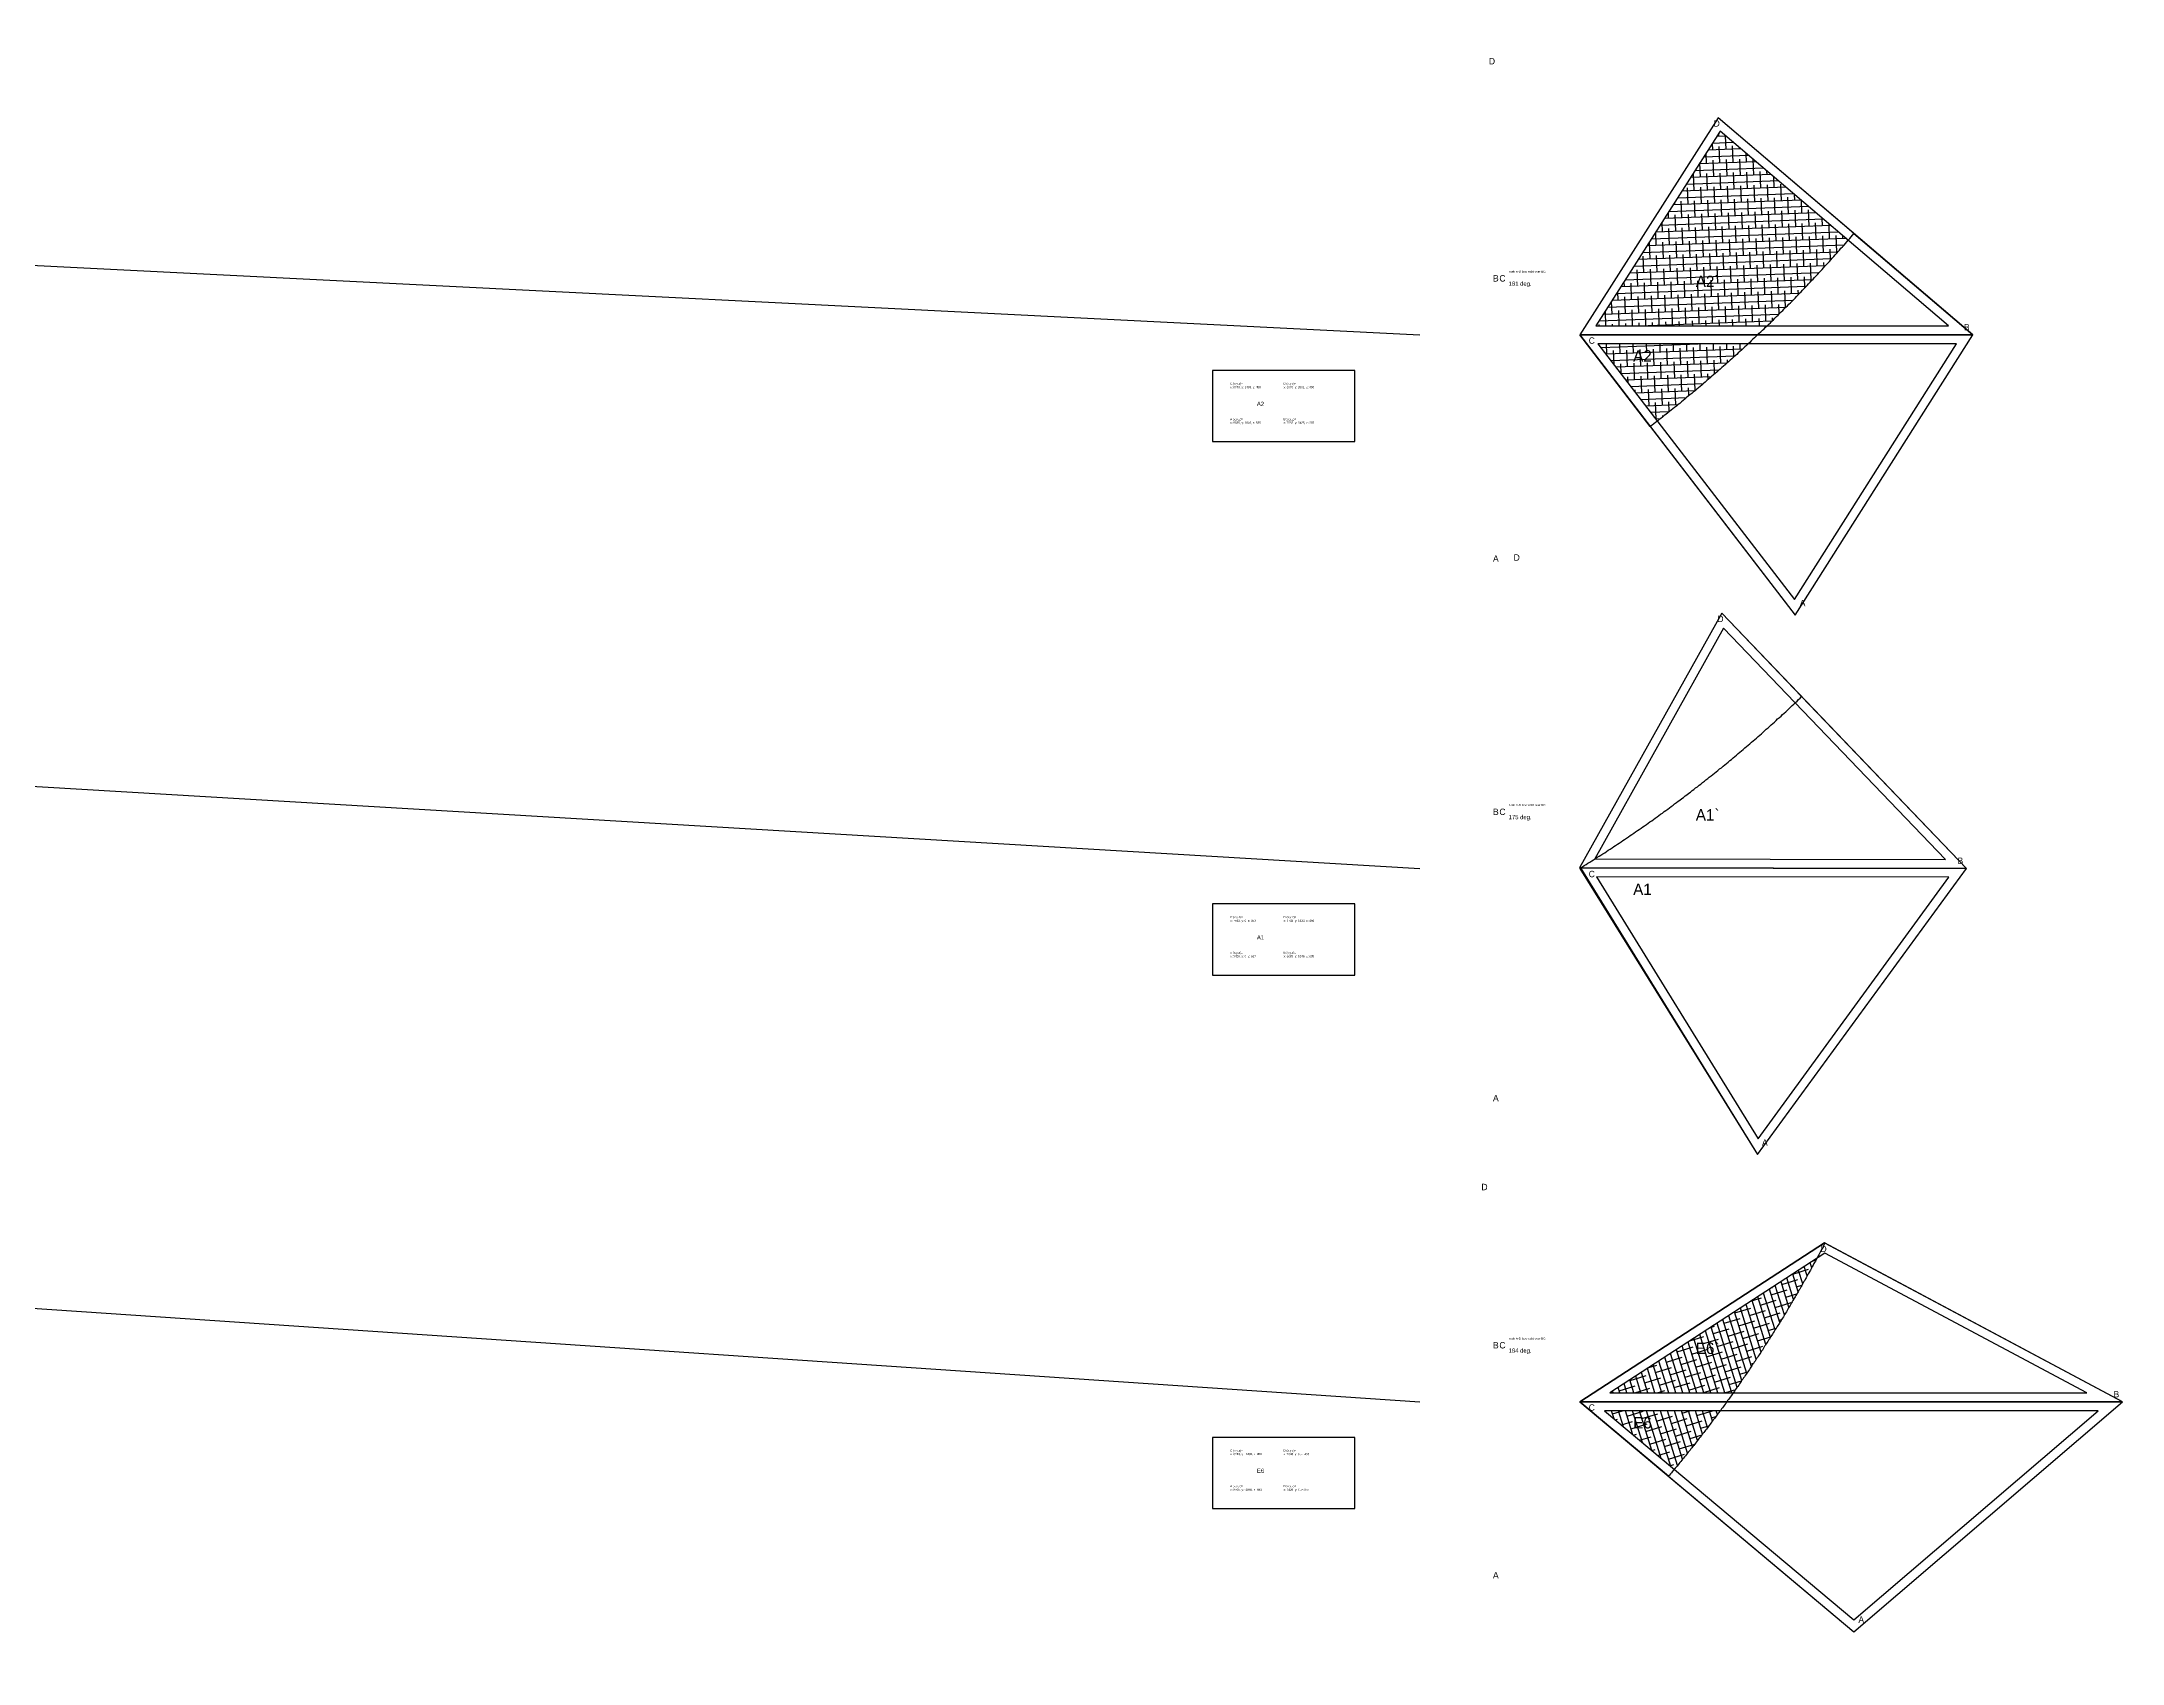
# Model space of a CAD drawing. Extents: x -8646 to 178477, y -34077 to 43180.
# Drawn here: x 166781 to 178477, y -13613 to -4493 of the extents above; entities that cross this region are included whole.
import ezdxf

# ---------------------------------------------------------------- set-up
doc = ezdxf.new("R2010")
doc.units = 0
doc.header["$MEASUREMENT"] = 0
for name, color, linetype in [('08-connection.roosters', 7, 'CONTINUOUS'), ('08-text.roosters', 7, 'CONTINUOUS'), ('81_roosters.GEVULD', 7, 'CONTINUOUS'), ('81_roosters.hatch', 252, 'CONTINUOUS'), ('81_roosters.offsets', 1, 'CONTINUOUS'), ('81_ROOSTERS_PLINE', 5, 'CONTINUOUS')]:
    doc.layers.add(name, color=color, linetype=linetype)

msp = doc.modelspace()

# ---------------------------------------------------------------- hatches: boundary and pattern name
at = {"layer": '81_roosters.hatch', "extrusion": (-6.59195e-17, -9.02056e-17, -1)}
h = msp.add_hatch(dxfattribs=at)
h.set_pattern_fill('ANSI38', color=256, scale=300, style=0)
h.set_pattern_definition([(357.83, (-176361.586, -141.915), (1.41993, 37.4731), []), (87.83, (-176361.586, -141.915), (-34.63324, 76.36615), [93.75, -56.25])])
h.paths.add_polyline_path([(-175529, -6192), (-176374, -6192), (-176373, -6193), (-176364, -6201), (-176355, -6210), (-176345, -6218), (-176336, -6227), (-176327, -6235), (-176318, -6243), (-176309, -6252), (-176300, -6260), (-176290, -6268), (-176281, -6277), (-176272, -6285), (-176263, -6293), (-176254, -6301), (-176244, -6310), (-176235, -6318), (-176226, -6326), (-176216, -6334), (-176207, -6343), (-176198, -6351), (-176188, -6359), (-176179, -6367), (-176170, -6375), (-176160, -6383), (-176151, -6391), (-176141, -6399), (-176132, -6407), (-176122, -6416), (-176113, -6424), (-176104, -6432), (-176094, -6440), (-176085, -6448), (-176075, -6456), (-176066, -6463), (-176056, -6471), (-176046, -6479), (-176037, -6487), (-176027, -6495), (-176018, -6503), (-176008, -6511), (-175998, -6519), (-175989, -6527), (-175979, -6534), (-175970, -6542), (-175960, -6550), (-175950, -6558), (-175941, -6565), (-175931, -6573), (-175921, -6581), (-175911, -6589), (-175902, -6596), (-175892, -6604), (-175882, -6612), (-175872, -6619), (-175863, -6627)])
h.paths.add_polyline_path([(-175518, -6092), (-176216, -4996), (-176935, -5610), (-176928, -5618), (-176920, -5628), (-176912, -5637), (-176903, -5646), (-176895, -5655), (-176887, -5665), (-176879, -5674), (-176871, -5683), (-176863, -5692), (-176855, -5701), (-176846, -5710), (-176838, -5720), (-176830, -5729), (-176822, -5738), (-176813, -5747), (-176805, -5756), (-176797, -5765), (-176789, -5774), (-176780, -5783), (-176772, -5792), (-176764, -5801), (-176755, -5810), (-176747, -5819), (-176739, -5828), (-176730, -5837), (-176722, -5846), (-176713, -5855), (-176705, -5864), (-176696, -5873), (-176688, -5882), (-176679, -5891), (-176671, -5899), (-176662, -5908), (-176654, -5917), (-176645, -5926), (-176637, -5935), (-176628, -5944), (-176620, -5952), (-176611, -5961), (-176602, -5970), (-176594, -5979), (-176585, -5987), (-176576, -5996), (-176568, -6005), (-176559, -6013), (-176550, -6022), (-176542, -6031), (-176533, -6039), (-176524, -6048), (-176515, -6057), (-176507, -6065), (-176498, -6074), (-176489, -6082), (-176480, -6091), (-176479, -6092)])
h.paths.add_polyline_path([(-175743, -6308), (-175818, -6308), (-175818, -6212), (-175743, -6212)], flags=24)
at = {"layer": '81_roosters.hatch'}
h = msp.add_hatch(dxfattribs=at)
h.set_pattern_fill('ANSI38', color=256, scale=300, style=0)
h.set_pattern_definition([(287.2376, (176805.07, -11249.823), (35.81565, 11.11255), []), (17.2376, (176805.07, -11249.823), (60.51876, 58.04076), [93.75, -56.25])])
h.paths.add_polyline_path([(176031, -12432), (176037, -12426), (176042, -12419), (176047, -12413), (176052, -12406), (176057, -12400), (176062, -12393), (176068, -12387), (176073, -12380), (176078, -12374), (176083, -12367), (176088, -12360), (176093, -12354), (176098, -12347), (176104, -12341), (176109, -12334), (176114, -12328), (176119, -12321), (176124, -12315), (176129, -12308), (176134, -12301), (176139, -12295), (176144, -12288), (176149, -12282), (176154, -12275), (176159, -12268), (176164, -12262), (176169, -12255), (176174, -12249), (176179, -12242), (176184, -12235), (176189, -12229), (176194, -12222), (176199, -12215), (176204, -12209), (176209, -12202), (176214, -12195), (176217, -12192), (175565, -12192), (175958, -12522), (175963, -12516), (175968, -12509), (175974, -12503), (175979, -12496), (175984, -12490), (175989, -12484), (175995, -12477), (176000, -12471), (176005, -12464), (176010, -12458), (176016, -12451), (176021, -12445), (176026, -12438)])
h.paths.add_polyline_path([(176289, -12092), (176292, -12088), (176296, -12082), (176301, -12075), (176306, -12068), (176310, -12062), (176315, -12055), (176320, -12048), (176324, -12041), (176329, -12035), (176334, -12028), (176338, -12021), (176343, -12014), (176348, -12008), (176352, -12001), (176357, -11994), (176362, -11987), (176366, -11981), (176371, -11974), (176375, -11967), (176380, -11960), (176385, -11953), (176389, -11947), (176394, -11940), (176398, -11933), (176403, -11926), (176407, -11919), (176412, -11913), (176417, -11906), (176421, -11899), (176426, -11892), (176430, -11885), (176435, -11878), (176439, -11872), (176444, -11865), (176448, -11858), (176453, -11851), (176457, -11844), (176462, -11837), (176466, -11830), (176470, -11823), (176475, -11816), (176479, -11810), (176484, -11803), (176488, -11796), (176493, -11789), (176497, -11782), (176501, -11775), (176506, -11768), (176510, -11761), (176514, -11754), (176519, -11747), (176523, -11740), (176528, -11733), (176532, -11726), (176536, -11719), (176541, -11712), (176545, -11706), (176549, -11699), (176553, -11692), (176558, -11685), (176562, -11678), (176566, -11671), (176571, -11664), (176575, -11657), (176579, -11650), (176583, -11643), (176588, -11636), (176592, -11628), (176596, -11621), (176600, -11614), (176604, -11607), (176609, -11600), (176613, -11593), (176617, -11586), (176621, -11579), (176625, -11572), (176630, -11565), (176634, -11558), (176638, -11551), (176642, -11544), (176646, -11537), (176650, -11530), (176654, -11523), (176658, -11515), (176663, -11508), (176667, -11501), (176671, -11494), (176675, -11487), (176679, -11480), (176683, -11473), (176687, -11466), (176691, -11459), (176695, -11451), (176699, -11444), (176703, -11437), (176707, -11430), (176711, -11423), (176715, -11416), (176719, -11408), (176723, -11401), (176727, -11394), (176731, -11387), (176735, -11380), (176739, -11373), (176743, -11365), (176747, -11358), (176751, -11351), (176755, -11344), (176759, -11337), (176759, -11336), (175596, -12092)])
h.paths.add_polyline_path([(176722, -15092), (176728, -15083), (176734, -15073), (176741, -15063), (176748, -15053), (176754, -15043), (176761, -15033), (176767, -15023), (176774, -15013), (176780, -15003), (176786, -14993), (176793, -14983), (176799, -14973), (176806, -14963), (176812, -14953), (176818, -14943), (176825, -14933), (176831, -14923), (176837, -14913), (176844, -14903), (176850, -14893), (176856, -14883), (176863, -14873), (176869, -14863), (176875, -14853), (176881, -14843), (176887, -14832), (176894, -14822), (176900, -14812), (176906, -14802), (176912, -14792), (176918, -14782), (176924, -14771), (176930, -14761), (176936, -14751), (176942, -14741), (176948, -14731), (176954, -14720), (176960, -14710), (176966, -14700), (176972, -14690), (176978, -14679), (176984, -14669), (176990, -14659), (176996, -14648), (177002, -14638), (177008, -14628), (177014, -14617), (177020, -14607), (177025, -14597), (177031, -14586), (177037, -14576), (177043, -14566), (177049, -14555), (177054, -14545), (177059, -14537), (176518, -14243), (175559, -15092)])
h.paths.add_polyline_path([(176223, -15755), (176224, -15754), (176232, -15744), (176240, -15735), (176249, -15725), (176257, -15715), (176265, -15705), (176273, -15695), (176281, -15685), (176289, -15675), (176298, -15665), (176306, -15656), (176314, -15646), (176322, -15636), (176330, -15626), (176338, -15616), (176346, -15606), (176354, -15596), (176362, -15586), (176370, -15576), (176378, -15566), (176386, -15555), (176393, -15545), (176401, -15535), (176409, -15525), (176417, -15515), (176425, -15505), (176433, -15495), (176441, -15485), (176448, -15474), (176456, -15464), (176464, -15454), (176472, -15444), (176479, -15434), (176487, -15423), (176495, -15413), (176502, -15403), (176510, -15393), (176518, -15382), (176525, -15372), (176533, -15362), (176540, -15351), (176548, -15341), (176555, -15331), (176563, -15320), (176570, -15310), (176578, -15299), (176585, -15289), (176593, -15279), (176600, -15268), (176608, -15258), (176615, -15247), (176623, -15237), (176630, -15226), (176637, -15216), (176645, -15205), (176652, -15195), (176654, -15192), (175563, -15192)])

# ---------------------------------------------------------------- linework, layer by layer
at = {"layer": '08-connection.roosters'}
for p, q in [((7330, 2253, 492), (174527, -6142)), ((8085, 717, 553), (174527, -9142)), ((8124, -925, 522), (174527, -12142))]:
    msp.add_line(p, q, dxfattribs=at)
at = {"layer": '08-text.roosters'}
for points in [[(173362, -6742), (174162, -6742), (174162, -6342), (173362, -6342)], [(173362, -9742), (174162, -9742), (174162, -9342), (173362, -9342)], [(173362, -12742), (174162, -12742), (174162, -12342), (173362, -12342)]]:
    msp.add_lwpolyline(points, close=True, dxfattribs=at)
at = {"layer": '81_roosters.GEVULD', "extrusion": (1.66533e-16, -1.31839e-16, -1)}
msp.add_lwpolyline([(-176427, -6142), (-176436, -6133), (-176445, -6125), (-176454, -6116), (-176463, -6108), (-176471, -6099), (-176480, -6091), (-176489, -6082), (-176498, -6074), (-176507, -6065), (-176515, -6057), (-176524, -6048), (-176533, -6039), (-176542, -6031), (-176550, -6022), (-176559, -6013), (-176568, -6005), (-176576, -5996), (-176585, -5987), (-176594, -5979), (-176602, -5970), (-176611, -5961), (-176620, -5952), (-176628, -5944), (-176637, -5935), (-176645, -5926), (-176654, -5917), (-176662, -5908), (-176671, -5899), (-176679, -5891), (-176688, -5882), (-176696, -5873), (-176705, -5864), (-176713, -5855), (-176722, -5846), (-176730, -5837), (-176739, -5828), (-176747, -5819), (-176755, -5810), (-176764, -5801), (-176772, -5792), (-176780, -5783), (-176789, -5774), (-176797, -5765), (-176805, -5756), (-176813, -5747), (-176822, -5738), (-176830, -5729), (-176838, -5720), (-176846, -5710), (-176855, -5701), (-176863, -5692), (-176871, -5683), (-176879, -5674), (-176887, -5665), (-176895, -5655), (-176903, -5646), (-176912, -5637), (-176920, -5628), (-176928, -5618), (-176936, -5609), (-176944, -5600), (-176952, -5590), (-176960, -5581), (-176968, -5572), (-176204, -4921), (-175427, -6142), (-176427, -6142)], dxfattribs=at)
at = {"layer": '81_roosters.GEVULD', "extrusion": (7.11237e-17, 2.5327e-16, -1)}
msp.add_lwpolyline([(-176427, -6142), (-176418, -6150), (-176409, -6159), (-176400, -6167), (-176391, -6176), (-176382, -6184), (-176373, -6193), (-176364, -6201), (-176355, -6210), (-176345, -6218), (-176336, -6227), (-176327, -6235), (-176318, -6243), (-176309, -6252), (-176300, -6260), (-176290, -6268), (-176281, -6277), (-176272, -6285), (-176263, -6293), (-176254, -6301), (-176244, -6310), (-176235, -6318), (-176226, -6326), (-176216, -6334), (-176207, -6343), (-176198, -6351), (-176188, -6359), (-176179, -6367), (-176170, -6375), (-176160, -6383), (-176151, -6391), (-176141, -6399), (-176132, -6407), (-176122, -6416), (-176113, -6424), (-176104, -6432), (-176094, -6440), (-176085, -6448), (-176075, -6456), (-176066, -6463), (-176056, -6471), (-176046, -6479), (-176037, -6487), (-176027, -6495), (-176018, -6503), (-176008, -6511), (-175998, -6519), (-175989, -6527), (-175979, -6534), (-175970, -6542), (-175960, -6550), (-175950, -6558), (-175941, -6565), (-175931, -6573), (-175921, -6581), (-175911, -6589), (-175902, -6596), (-175892, -6604), (-175882, -6612), (-175872, -6619), (-175863, -6627), (-175853, -6634), (-175843, -6642), (-175833, -6650), (-175823, -6657), (-175427, -6142), (-176427, -6142)], dxfattribs=at)
at = {"layer": '81_roosters.GEVULD', "extrusion": (9.4009e-05, 9.0106e-05, -1)}
msp.add_lwpolyline([(-175431, -9139), (-175442, -9133), (-175452, -9126), (-175463, -9120), (-175473, -9113), (-175484, -9107), (-175494, -9100), (-175504, -9094), (-175515, -9087), (-175525, -9080), (-175536, -9074), (-175546, -9067), (-175556, -9060), (-175567, -9054), (-175577, -9047), (-175587, -9040), (-175597, -9034), (-175608, -9027), (-175618, -9020), (-175628, -9013), (-175639, -9006), (-175649, -9000), (-175659, -8993), (-175669, -8986), (-175679, -8979), (-175690, -8972), (-175700, -8965), (-175710, -8958), (-175720, -8951), (-175730, -8944), (-175740, -8937), (-175751, -8930), (-175761, -8923), (-175771, -8916), (-175781, -8909), (-175791, -8902), (-175801, -8895), (-175811, -8888), (-175821, -8881), (-175831, -8874), (-175841, -8867), (-175851, -8859), (-175861, -8852), (-175871, -8845), (-175881, -8838), (-175891, -8831), (-175901, -8823), (-175911, -8816), (-175921, -8809), (-175931, -8802), (-175941, -8794), (-175951, -8787), (-175960, -8780), (-175970, -8772), (-175980, -8765), (-175990, -8758), (-176000, -8750), (-176010, -8743), (-176019, -8735), (-176029, -8728), (-176039, -8720), (-176049, -8713), (-176059, -8705), (-176068, -8698), (-176078, -8690), (-176088, -8683), (-176097, -8675), (-176107, -8668), (-176117, -8660), (-176127, -8652), (-176136, -8645), (-176146, -8637), (-176155, -8630), (-176165, -8622), (-176175, -8614), (-176184, -8606), (-176194, -8599), (-176203, -8591), (-176213, -8583), (-176223, -8576), (-176232, -8568), (-176242, -8560), (-176251, -8552), (-176261, -8544), (-176270, -8536), (-176280, -8529), (-176289, -8521), (-176298, -8513), (-176308, -8505), (-176317, -8497), (-176327, -8489), (-176336, -8481), (-176346, -8473), (-176355, -8465), (-176364, -8457), (-176374, -8449), (-176383, -8441), (-176392, -8433), (-176402, -8425), (-176411, -8417), (-176420, -8409), (-176429, -8401), (-176439, -8393), (-176448, -8385), (-176457, -8376), (-176466, -8368), (-176475, -8360), (-176485, -8352), (-176494, -8344), (-176503, -8335), (-176512, -8327), (-176521, -8319), (-176530, -8311), (-176539, -8302), (-176549, -8294), (-176558, -8286), (-176567, -8277), (-176576, -8269), (-176585, -8261), (-176594, -8252), (-176603, -8244), (-176612, -8236), (-176621, -8227), (-176630, -8219), (-176639, -8210), (-176648, -8202), (-176656, -8193), (-176665, -8185), (-176674, -8176), (-176225, -7707), (-175426, -9139), (-175431, -9139)], dxfattribs=at)
at = {"layer": '81_roosters.GEVULD'}
for points in [[(176805, -11250), (176801, -11257), (176797, -11264), (176794, -11272), (176790, -11279), (176786, -11286), (176782, -11293), (176778, -11301), (176774, -11308), (176770, -11315), (176767, -11322), (176763, -11329), (176759, -11337), (176755, -11344), (176751, -11351), (176747, -11358), (176743, -11365), (176739, -11373), (176735, -11380), (176731, -11387), (176727, -11394), (176723, -11401), (176719, -11408), (176715, -11416), (176711, -11423), (176707, -11430), (176703, -11437), (176699, -11444), (176695, -11451), (176691, -11459), (176687, -11466), (176683, -11473), (176679, -11480), (176675, -11487), (176671, -11494), (176667, -11501), (176663, -11508), (176658, -11515), (176654, -11523), (176650, -11530), (176646, -11537), (176642, -11544), (176638, -11551), (176634, -11558), (176630, -11565), (176625, -11572), (176621, -11579), (176617, -11586), (176613, -11593), (176609, -11600), (176604, -11607), (176600, -11614), (176596, -11621), (176592, -11628), (176588, -11636), (176583, -11643), (176579, -11650), (176575, -11657), (176571, -11664), (176566, -11671), (176562, -11678), (176558, -11685), (176553, -11692), (176549, -11699), (176545, -11706), (176541, -11712), (176536, -11719), (176532, -11726), (176528, -11733), (176523, -11740), (176519, -11747), (176514, -11754), (176510, -11761), (176506, -11768), (176501, -11775), (176497, -11782), (176493, -11789), (176488, -11796), (176484, -11803), (176479, -11810), (176475, -11816), (176470, -11823), (176466, -11830), (176462, -11837), (176457, -11844), (176453, -11851), (176448, -11858), (176444, -11865), (176439, -11872), (176435, -11878), (176430, -11885), (176426, -11892), (176421, -11899), (176417, -11906), (176412, -11913), (176407, -11919), (176403, -11926), (176398, -11933), (176394, -11940), (176389, -11947), (176385, -11953), (176380, -11960), (176375, -11967), (176371, -11974), (176366, -11981), (176362, -11987), (176357, -11994), (176352, -12001), (176348, -12008), (176343, -12014), (176338, -12021), (176334, -12028), (176329, -12035), (176324, -12041), (176320, -12048), (176315, -12055), (176310, -12062), (176306, -12068), (176301, -12075), (176296, -12082), (176292, -12088), (176287, -12095), (176282, -12102), (176277, -12109), (176273, -12115), (176268, -12122), (176263, -12129), (176258, -12135), (176253, -12142), (175427, -12142), (176802, -11248), (176805, -11250)], [(176253, -12142), (176249, -12149), (176244, -12155), (176239, -12162), (176234, -12169), (176229, -12175), (176224, -12182), (176219, -12189), (176214, -12195), (176209, -12202), (176204, -12209), (176199, -12215), (176194, -12222), (176189, -12229), (176184, -12235), (176179, -12242), (176174, -12249), (176169, -12255), (176164, -12262), (176159, -12268), (176154, -12275), (176149, -12282), (176144, -12288), (176139, -12295), (176134, -12301), (176129, -12308), (176124, -12315), (176119, -12321), (176114, -12328), (176109, -12334), (176104, -12341), (176098, -12347), (176093, -12354), (176088, -12360), (176083, -12367), (176078, -12374), (176073, -12380), (176068, -12387), (176062, -12393), (176057, -12400), (176052, -12406), (176047, -12413), (176042, -12419), (176037, -12426), (176031, -12432), (176026, -12438), (176021, -12445), (176016, -12451), (176010, -12458), (176005, -12464), (176000, -12471), (175995, -12477), (175989, -12484), (175984, -12490), (175979, -12496), (175974, -12503), (175968, -12509), (175963, -12516), (175958, -12522), (175952, -12528), (175947, -12535), (175942, -12541), (175936, -12547), (175931, -12554), (175926, -12560), (175427, -12142), (176253, -12142)]]:
    msp.add_lwpolyline(points, dxfattribs=at)
at = {"layer": '81_roosters.offsets', "flags": 128}
for points in [[(176204, -4921), (175427, -6142), (177636, -6142)], [(176216, -4996), (175518, -6092), (177500, -6092)], [(175427, -6142), (176638, -7718), (177636, -6142)], [(175529, -6192), (176634, -7630), (177545, -6192)], [(176225, -7707), (175426, -9139), (177600, -9142)], [(176235, -7791), (175511, -9089), (177482, -9092)], [(177600, -9142), (175431, -9139), (176426, -10752)], [(177502, -9192), (175521, -9189), (176429, -10663)], [(176802, -11248), (175427, -12142), (178477, -12142)], [(176805, -11306), (175596, -12092), (178277, -12092)], [(178477, -12142), (175427, -12142), (176968, -13435)], [(178341, -12192), (175565, -12192), (176967, -13369)]]:
    msp.add_lwpolyline(points, close=True, dxfattribs=at)
at = {"layer": '81_ROOSTERS_PLINE', "extrusion": (-0.999809, -0.019546, -6.66134e-16)}
msp.add_lwpolyline([(9260, -1000), (9251, -1009), (9243, -1017), (9234, -1026), (9226, -1035), (9217, -1044), (9209, -1053), (9200, -1062), (9192, -1070), (9183, -1079), (9175, -1088), (9166, -1097), (9157, -1106), (9149, -1114), (9140, -1123), (9131, -1132), (9123, -1140), (9114, -1149), (9105, -1158), (9097, -1166), (9088, -1175), (9079, -1184), (9070, -1192), (9062, -1201), (9053, -1209), (9044, -1218), (9035, -1226), (9026, -1235), (9017, -1244), (9009, -1252), (9000, -1261), (8991, -1269), (8982, -1277), (8973, -1286), (8964, -1294), (8955, -1303), (8946, -1311), (8937, -1320), (8928, -1328), (8919, -1336), (8910, -1345), (8901, -1353), (8892, -1361), (8883, -1370), (8874, -1378), (8865, -1386), (8856, -1394), (8847, -1403), (8838, -1411), (8828, -1419), (8819, -1427), (8810, -1435), (8801, -1444), (8792, -1452), (8783, -1460), (8773, -1468), (8764, -1476), (8755, -1484), (8746, -1492), (8736, -1500), (8727, -1508), (8718, -1516), (8708, -1524), (8699, -1532), (8690, -1540), (8039, -777), (9260, 0), (9260, -1000)], dxfattribs=at)
at = {"layer": '81_ROOSTERS_PLINE', "extrusion": (0.999809, 0.019546, 7.04298e-16)}
msp.add_lwpolyline([(-8690, -1540), (-9260, -2209), (-9260, -1000), (-9251, -1009), (-9243, -1017), (-9234, -1026), (-9226, -1035), (-9217, -1044), (-9209, -1053), (-9200, -1062), (-9192, -1070), (-9183, -1079), (-9175, -1088), (-9166, -1097), (-9157, -1106), (-9149, -1114), (-9140, -1123), (-9131, -1132), (-9123, -1140), (-9114, -1149), (-9105, -1158), (-9097, -1166), (-9088, -1175), (-9079, -1184), (-9070, -1192), (-9062, -1201), (-9053, -1209), (-9044, -1218), (-9035, -1226), (-9026, -1235), (-9017, -1244), (-9009, -1252), (-9000, -1261), (-8991, -1269), (-8982, -1277), (-8973, -1286), (-8964, -1294), (-8955, -1303), (-8946, -1311), (-8937, -1320), (-8928, -1328), (-8919, -1336), (-8910, -1345), (-8901, -1353), (-8892, -1361), (-8883, -1370), (-8874, -1378), (-8865, -1386), (-8856, -1394), (-8847, -1403), (-8838, -1411), (-8828, -1419), (-8819, -1427), (-8810, -1435), (-8801, -1444), (-8792, -1452), (-8783, -1460), (-8773, -1468), (-8764, -1476), (-8755, -1484), (-8746, -1492), (-8736, -1500), (-8727, -1508), (-8718, -1516), (-8708, -1524), (-8699, -1532), (-8690, -1540)], dxfattribs=at)
at = {"layer": '81_ROOSTERS_PLINE'}
msp.add_lwpolyline([(176968, -5572), (177636, -6142), (176427, -6142), (176436, -6133), (176445, -6125), (176454, -6116), (176463, -6108), (176471, -6099), (176480, -6091), (176489, -6082), (176498, -6074), (176507, -6065), (176515, -6057), (176524, -6048), (176533, -6039), (176542, -6031), (176550, -6022), (176559, -6013), (176568, -6005), (176576, -5996), (176585, -5987), (176594, -5979), (176602, -5970), (176611, -5961), (176620, -5952), (176628, -5944), (176637, -5935), (176645, -5926), (176654, -5917), (176662, -5908), (176671, -5899), (176679, -5891), (176688, -5882), (176696, -5873), (176705, -5864), (176713, -5855), (176722, -5846), (176730, -5837), (176739, -5828), (176747, -5819), (176755, -5810), (176764, -5801), (176772, -5792), (176780, -5783), (176789, -5774), (176797, -5765), (176805, -5756), (176813, -5747), (176822, -5738), (176830, -5729), (176838, -5720), (176846, -5710), (176855, -5701), (176863, -5692), (176871, -5683), (176879, -5674), (176887, -5665), (176895, -5655), (176903, -5646), (176912, -5637), (176920, -5628), (176928, -5618), (176936, -5609), (176944, -5600), (176952, -5590), (176960, -5581), (176968, -5572)], dxfattribs=at)
at = {"layer": '81_ROOSTERS_PLINE', "extrusion": (-1, 3.27971e-18, -5.55112e-16)}
msp.add_lwpolyline([(5842, -1000), (5850, -991), (5859, -982), (5867, -973), (5876, -964), (5884, -954), (5893, -945), (5901, -936), (5910, -927), (5918, -918), (5927, -909), (5935, -900), (5943, -891), (5952, -881), (5960, -872), (5968, -863), (5977, -854), (5985, -845), (5993, -835), (6001, -826), (6010, -817), (6018, -808), (6026, -798), (6034, -789), (6043, -780), (6051, -770), (6059, -761), (6067, -752), (6075, -742), (6083, -733), (6091, -723), (6099, -714), (6107, -705), (6116, -695), (6124, -686), (6132, -676), (6140, -667), (6148, -657), (6156, -648), (6163, -638), (6171, -629), (6179, -619), (6187, -609), (6195, -600), (6203, -590), (6211, -581), (6219, -571), (6227, -561), (6234, -552), (6242, -542), (6250, -532), (6258, -523), (6265, -513), (6273, -503), (6281, -494), (6289, -484), (6296, -474), (6304, -464), (6312, -455), (6319, -445), (6327, -435), (6334, -425), (6342, -415), (6350, -406), (6357, -396), (5842, 0), (5842, -1000)], dxfattribs=at)
at = {"layer": '81_ROOSTERS_PLINE', "extrusion": (-1, -1.14681e-16, -5.20417e-16)}
msp.add_lwpolyline([(6357, -396), (7418, -1211), (5842, -2209), (5842, -1000), (5850, -991), (5859, -982), (5867, -973), (5876, -964), (5884, -954), (5893, -945), (5901, -936), (5910, -927), (5918, -918), (5927, -909), (5935, -900), (5943, -891), (5952, -881), (5960, -872), (5968, -863), (5977, -854), (5985, -845), (5993, -835), (6001, -826), (6010, -817), (6018, -808), (6026, -798), (6034, -789), (6043, -780), (6051, -770), (6059, -761), (6067, -752), (6075, -742), (6083, -733), (6091, -723), (6099, -714), (6107, -705), (6116, -695), (6124, -686), (6132, -676), (6140, -667), (6148, -657), (6156, -648), (6163, -638), (6171, -629), (6179, -619), (6187, -609), (6195, -600), (6203, -590), (6211, -581), (6219, -571), (6227, -561), (6234, -552), (6242, -542), (6250, -532), (6258, -523), (6265, -513), (6273, -503), (6281, -494), (6289, -484), (6296, -474), (6304, -464), (6312, -455), (6319, -445), (6327, -435), (6334, -425), (6342, -415), (6350, -406), (6357, -396)], dxfattribs=at)
at = {"layer": '81_ROOSTERS_PLINE', "extrusion": (3.29597e-17, 1.38778e-16, -1)}
msp.add_lwpolyline([(-175823, -6657), (-176638, -7718), (-177636, -6142), (-176427, -6142), (-176418, -6150), (-176409, -6159), (-176400, -6167), (-176391, -6176), (-176382, -6184), (-176373, -6193), (-176364, -6201), (-176355, -6210), (-176345, -6218), (-176336, -6227), (-176327, -6235), (-176318, -6243), (-176309, -6252), (-176300, -6260), (-176290, -6268), (-176281, -6277), (-176272, -6285), (-176263, -6293), (-176254, -6301), (-176244, -6310), (-176235, -6318), (-176226, -6326), (-176216, -6334), (-176207, -6343), (-176198, -6351), (-176188, -6359), (-176179, -6367), (-176170, -6375), (-176160, -6383), (-176151, -6391), (-176141, -6399), (-176132, -6407), (-176122, -6416), (-176113, -6424), (-176104, -6432), (-176094, -6440), (-176085, -6448), (-176075, -6456), (-176066, -6463), (-176056, -6471), (-176046, -6479), (-176037, -6487), (-176027, -6495), (-176018, -6503), (-176008, -6511), (-175998, -6519), (-175989, -6527), (-175979, -6534), (-175970, -6542), (-175960, -6550), (-175950, -6558), (-175941, -6565), (-175931, -6573), (-175921, -6581), (-175911, -6589), (-175902, -6596), (-175892, -6604), (-175882, -6612), (-175872, -6619), (-175863, -6627), (-175853, -6634), (-175843, -6642), (-175833, -6650), (-175823, -6657)], dxfattribs=at)
at = {"layer": '81_ROOSTERS_PLINE', "extrusion": (-0.996769, 0.080319, -9.4009e-05)}
msp.add_lwpolyline([(-5239, -21), (-5246, -31), (-5252, -41), (-5259, -52), (-5265, -62), (-5272, -73), (-5278, -83), (-5285, -93), (-5291, -104), (-5298, -114), (-5305, -125), (-5311, -135), (-5318, -145), (-5325, -156), (-5332, -166), (-5338, -176), (-5345, -187), (-5352, -197), (-5359, -207), (-5365, -217), (-5372, -228), (-5379, -238), (-5386, -248), (-5393, -258), (-5400, -268), (-5406, -279), (-5413, -289), (-5420, -299), (-5427, -309), (-5434, -319), (-5441, -329), (-5448, -340), (-5455, -350), (-5462, -360), (-5469, -370), (-5476, -380), (-5483, -390), (-5490, -400), (-5498, -410), (-5505, -420), (-5512, -430), (-5519, -440), (-5526, -450), (-5533, -460), (-5541, -470), (-5548, -480), (-5555, -490), (-5562, -500), (-5570, -510), (-5577, -520), (-5584, -530), (-5591, -540), (-5599, -550), (-5606, -559), (-5614, -569), (-5621, -579), (-5628, -589), (-5636, -599), (-5643, -609), (-5651, -618), (-5658, -628), (-5666, -638), (-5673, -648), (-5681, -657), (-5688, -667), (-5696, -677), (-5703, -687), (-5711, -696), (-5718, -706), (-5726, -716), (-5734, -725), (-5741, -735), (-5749, -745), (-5757, -754), (-5764, -764), (-5772, -773), (-5780, -783), (-5787, -793), (-5795, -802), (-5803, -812), (-5811, -821), (-5819, -831), (-5826, -840), (-5834, -850), (-5842, -859), (-5850, -869), (-5858, -878), (-5866, -888), (-5874, -897), (-5881, -906), (-5889, -916), (-5897, -925), (-5905, -935), (-5913, -944), (-5921, -953), (-5929, -963), (-5937, -972), (-5945, -981), (-5953, -991), (-5962, -1000), (-5970, -1009), (-5978, -1018), (-5986, -1028), (-5994, -1037), (-6002, -1046), (-6010, -1055), (-6018, -1064), (-6027, -1074), (-6035, -1083), (-6043, -1092), (-6051, -1101), (-6060, -1110), (-6068, -1119), (-6076, -1128), (-6084, -1138), (-6093, -1147), (-6101, -1156), (-6109, -1165), (-6118, -1174), (-6126, -1183), (-6135, -1192), (-6143, -1201), (-6151, -1210), (-6160, -1219), (-6168, -1228), (-6177, -1237), (-6185, -1246), (-6194, -1254), (-6202, -1263), (-6671, -814), (-5239, -15), (-5239, -21)], dxfattribs=at)
at = {"layer": '81_ROOSTERS_PLINE', "extrusion": (0.996769, -0.080319, 9.4009e-05)}
msp.add_lwpolyline([(6202, -1263), (5237, -2189), (5239, -21), (5246, -31), (5252, -41), (5259, -52), (5265, -62), (5272, -73), (5278, -83), (5285, -93), (5291, -104), (5298, -114), (5305, -125), (5311, -135), (5318, -145), (5325, -156), (5332, -166), (5338, -176), (5345, -187), (5352, -197), (5359, -207), (5365, -217), (5372, -228), (5379, -238), (5386, -248), (5393, -258), (5400, -268), (5406, -279), (5413, -289), (5420, -299), (5427, -309), (5434, -319), (5441, -329), (5448, -340), (5455, -350), (5462, -360), (5469, -370), (5476, -380), (5483, -390), (5490, -400), (5498, -410), (5505, -420), (5512, -430), (5519, -440), (5526, -450), (5533, -460), (5541, -470), (5548, -480), (5555, -490), (5562, -500), (5570, -510), (5577, -520), (5584, -530), (5591, -540), (5599, -550), (5606, -559), (5614, -569), (5621, -579), (5628, -589), (5636, -599), (5643, -609), (5651, -618), (5658, -628), (5666, -638), (5673, -648), (5681, -657), (5688, -667), (5696, -677), (5703, -687), (5711, -696), (5718, -706), (5726, -716), (5734, -725), (5741, -735), (5749, -745), (5757, -754), (5764, -764), (5772, -773), (5780, -783), (5787, -793), (5795, -802), (5803, -812), (5811, -821), (5819, -831), (5826, -840), (5834, -850), (5842, -859), (5850, -869), (5858, -878), (5866, -888), (5874, -897), (5881, -906), (5889, -916), (5897, -925), (5905, -935), (5913, -944), (5921, -953), (5929, -963), (5937, -972), (5945, -981), (5953, -991), (5962, -1000), (5970, -1009), (5978, -1018), (5986, -1028), (5994, -1037), (6002, -1046), (6010, -1055), (6018, -1064), (6027, -1074), (6035, -1083), (6043, -1092), (6051, -1101), (6060, -1110), (6068, -1119), (6076, -1128), (6084, -1138), (6093, -1147), (6101, -1156), (6109, -1165), (6118, -1174), (6126, -1183), (6135, -1192), (6143, -1201), (6151, -1210), (6160, -1219), (6168, -1228), (6177, -1237), (6185, -1246), (6194, -1254), (6202, -1263)], dxfattribs=at)
at = {"layer": '81_ROOSTERS_PLINE', "extrusion": (-9.4009e-05, -9.0106e-05, 1)}
msp.add_lwpolyline([(176674, -8176), (177600, -9142), (175431, -9139), (175442, -9133), (175452, -9126), (175463, -9120), (175473, -9113), (175484, -9107), (175494, -9100), (175504, -9094), (175515, -9087), (175525, -9080), (175536, -9074), (175546, -9067), (175556, -9060), (175567, -9054), (175577, -9047), (175587, -9040), (175597, -9034), (175608, -9027), (175618, -9020), (175628, -9013), (175639, -9006), (175649, -9000), (175659, -8993), (175669, -8986), (175679, -8979), (175690, -8972), (175700, -8965), (175710, -8958), (175720, -8951), (175730, -8944), (175740, -8937), (175751, -8930), (175761, -8923), (175771, -8916), (175781, -8909), (175791, -8902), (175801, -8895), (175811, -8888), (175821, -8881), (175831, -8874), (175841, -8867), (175851, -8859), (175861, -8852), (175871, -8845), (175881, -8838), (175891, -8831), (175901, -8823), (175911, -8816), (175921, -8809), (175931, -8802), (175941, -8794), (175951, -8787), (175960, -8780), (175970, -8772), (175980, -8765), (175990, -8758), (176000, -8750), (176010, -8743), (176019, -8735), (176029, -8728), (176039, -8720), (176049, -8713), (176059, -8705), (176068, -8698), (176078, -8690), (176088, -8683), (176097, -8675), (176107, -8668), (176117, -8660), (176127, -8652), (176136, -8645), (176146, -8637), (176155, -8630), (176165, -8622), (176175, -8614), (176184, -8606), (176194, -8599), (176203, -8591), (176213, -8583), (176223, -8576), (176232, -8568), (176242, -8560), (176251, -8552), (176261, -8544), (176270, -8536), (176280, -8529), (176289, -8521), (176298, -8513), (176308, -8505), (176317, -8497), (176327, -8489), (176336, -8481), (176346, -8473), (176355, -8465), (176364, -8457), (176374, -8449), (176383, -8441), (176392, -8433), (176402, -8425), (176411, -8417), (176420, -8409), (176429, -8401), (176439, -8393), (176448, -8385), (176457, -8376), (176466, -8368), (176475, -8360), (176485, -8352), (176494, -8344), (176503, -8335), (176512, -8327), (176521, -8319), (176530, -8311), (176539, -8302), (176549, -8294), (176558, -8286), (176567, -8277), (176576, -8269), (176585, -8261), (176594, -8252), (176603, -8244), (176612, -8236), (176621, -8227), (176630, -8219), (176639, -8210), (176648, -8202), (176656, -8193), (176665, -8185), (176674, -8176)], dxfattribs=at)
at = {"layer": '81_ROOSTERS_PLINE', "extrusion": (-1, 7.11047e-16, -1.63064e-16)}
msp.add_lwpolyline([(8842, 0), (10452, -998), (8842, -2172), (8839, -4), (8842, 0)], dxfattribs=at)
at = {"layer": '81_ROOSTERS_PLINE', "extrusion": (3.46945e-17, 4.90927e-16, -1)}
msp.add_lwpolyline([(-175427, -9142), (-176426, -10752), (-177600, -9142), (-175431, -9139), (-175427, -9142)], dxfattribs=at)
at = {"layer": '81_ROOSTERS_PLINE', "extrusion": (0.997337, 0.072929, 3.88578e-16)}
msp.add_lwpolyline([(-23676, -1378), (-23683, -1374), (-23690, -1370), (-23697, -1366), (-23705, -1362), (-23712, -1358), (-23719, -1355), (-23726, -1351), (-23734, -1347), (-23741, -1343), (-23748, -1339), (-23755, -1335), (-23762, -1331), (-23770, -1327), (-23777, -1323), (-23784, -1320), (-23791, -1316), (-23798, -1312), (-23806, -1308), (-23813, -1304), (-23820, -1300), (-23827, -1296), (-23834, -1292), (-23841, -1288), (-23849, -1284), (-23856, -1280), (-23863, -1276), (-23870, -1272), (-23877, -1268), (-23884, -1264), (-23891, -1260), (-23899, -1256), (-23906, -1252), (-23913, -1247), (-23920, -1243), (-23927, -1239), (-23934, -1235), (-23941, -1231), (-23948, -1227), (-23955, -1223), (-23963, -1219), (-23970, -1215), (-23977, -1210), (-23984, -1206), (-23991, -1202), (-23998, -1198), (-24005, -1194), (-24012, -1190), (-24019, -1185), (-24026, -1181), (-24033, -1177), (-24040, -1173), (-24047, -1169), (-24054, -1164), (-24061, -1160), (-24068, -1156), (-24075, -1152), (-24082, -1147), (-24089, -1143), (-24096, -1139), (-24103, -1135), (-24110, -1130), (-24117, -1126), (-24124, -1122), (-24131, -1117), (-24138, -1113), (-24145, -1109), (-24152, -1104), (-24159, -1100), (-24166, -1096), (-24173, -1091), (-24180, -1087), (-24187, -1083), (-24194, -1078), (-24201, -1074), (-24208, -1070), (-24215, -1065), (-24222, -1061), (-24228, -1056), (-24235, -1052), (-24242, -1047), (-24249, -1043), (-24256, -1039), (-24263, -1034), (-24270, -1030), (-24277, -1025), (-24284, -1021), (-24290, -1016), (-24297, -1012), (-24304, -1007), (-24311, -1003), (-24318, -998), (-24325, -994), (-24332, -989), (-24338, -985), (-24345, -980), (-24352, -976), (-24359, -971), (-24366, -966), (-24372, -962), (-24379, -957), (-24386, -953), (-24393, -948), (-24400, -943), (-24406, -939), (-24413, -934), (-24420, -930), (-24427, -925), (-24434, -920), (-24440, -916), (-24447, -911), (-24454, -906), (-24461, -902), (-24467, -897), (-24474, -892), (-24481, -888), (-24487, -883), (-24494, -878), (-24501, -874), (-24508, -869), (-24514, -864), (-24521, -859), (-24528, -855), (-24534, -850), (-24541, -845), (-24548, -840), (-24554, -836), (-24561, -831), (-24568, -826), (-24568, 0), (-23674, -1375), (-23676, -1378)], dxfattribs=at)
at = {"layer": '81_ROOSTERS_PLINE', "extrusion": (-0.997337, -0.072929, -9.02056e-17)}
msp.add_lwpolyline([(24568, -826), (24568, -3049), (23676, -1378), (23683, -1374), (23690, -1370), (23697, -1366), (23705, -1362), (23712, -1358), (23719, -1355), (23726, -1351), (23734, -1347), (23741, -1343), (23748, -1339), (23755, -1335), (23762, -1331), (23770, -1327), (23777, -1323), (23784, -1320), (23791, -1316), (23798, -1312), (23806, -1308), (23813, -1304), (23820, -1300), (23827, -1296), (23834, -1292), (23841, -1288), (23849, -1284), (23856, -1280), (23863, -1276), (23870, -1272), (23877, -1268), (23884, -1264), (23891, -1260), (23899, -1256), (23906, -1252), (23913, -1247), (23920, -1243), (23927, -1239), (23934, -1235), (23941, -1231), (23948, -1227), (23955, -1223), (23963, -1219), (23970, -1215), (23977, -1210), (23984, -1206), (23991, -1202), (23998, -1198), (24005, -1194), (24012, -1190), (24019, -1185), (24026, -1181), (24033, -1177), (24040, -1173), (24047, -1169), (24054, -1164), (24061, -1160), (24068, -1156), (24075, -1152), (24082, -1147), (24089, -1143), (24096, -1139), (24103, -1135), (24110, -1130), (24117, -1126), (24124, -1122), (24131, -1117), (24138, -1113), (24145, -1109), (24152, -1104), (24159, -1100), (24166, -1096), (24173, -1091), (24180, -1087), (24187, -1083), (24194, -1078), (24201, -1074), (24208, -1070), (24215, -1065), (24222, -1061), (24228, -1056), (24235, -1052), (24242, -1047), (24249, -1043), (24256, -1039), (24263, -1034), (24270, -1030), (24277, -1025), (24284, -1021), (24290, -1016), (24297, -1012), (24304, -1007), (24311, -1003), (24318, -998), (24325, -994), (24332, -989), (24338, -985), (24345, -980), (24352, -976), (24359, -971), (24366, -966), (24372, -962), (24379, -957), (24386, -953), (24393, -948), (24400, -943), (24406, -939), (24413, -934), (24420, -930), (24427, -925), (24434, -920), (24440, -916), (24447, -911), (24454, -906), (24461, -902), (24467, -897), (24474, -892), (24481, -888), (24487, -883), (24494, -878), (24501, -874), (24508, -869), (24514, -864), (24521, -859), (24528, -855), (24534, -850), (24541, -845), (24548, -840), (24554, -836), (24561, -831), (24568, -826)], dxfattribs=at)
at = {"layer": '81_ROOSTERS_PLINE', "extrusion": (-1.52656e-16, -3.1225e-16, -1)}
msp.add_lwpolyline([(-176253, -12142), (-178477, -12142), (-176805, -11250), (-176801, -11257), (-176797, -11264), (-176794, -11272), (-176790, -11279), (-176786, -11286), (-176782, -11293), (-176778, -11301), (-176774, -11308), (-176770, -11315), (-176767, -11322), (-176763, -11329), (-176759, -11337), (-176755, -11344), (-176751, -11351), (-176747, -11358), (-176743, -11365), (-176739, -11373), (-176735, -11380), (-176731, -11387), (-176727, -11394), (-176723, -11401), (-176719, -11408), (-176715, -11416), (-176711, -11423), (-176707, -11430), (-176703, -11437), (-176699, -11444), (-176695, -11451), (-176691, -11459), (-176687, -11466), (-176683, -11473), (-176679, -11480), (-176675, -11487), (-176671, -11494), (-176667, -11501), (-176663, -11508), (-176658, -11515), (-176654, -11523), (-176650, -11530), (-176646, -11537), (-176642, -11544), (-176638, -11551), (-176634, -11558), (-176630, -11565), (-176625, -11572), (-176621, -11579), (-176617, -11586), (-176613, -11593), (-176609, -11600), (-176604, -11607), (-176600, -11614), (-176596, -11621), (-176592, -11628), (-176588, -11636), (-176583, -11643), (-176579, -11650), (-176575, -11657), (-176571, -11664), (-176566, -11671), (-176562, -11678), (-176558, -11685), (-176553, -11692), (-176549, -11699), (-176545, -11706), (-176541, -11712), (-176536, -11719), (-176532, -11726), (-176528, -11733), (-176523, -11740), (-176519, -11747), (-176514, -11754), (-176510, -11761), (-176506, -11768), (-176501, -11775), (-176497, -11782), (-176493, -11789), (-176488, -11796), (-176484, -11803), (-176479, -11810), (-176475, -11816), (-176470, -11823), (-176466, -11830), (-176462, -11837), (-176457, -11844), (-176453, -11851), (-176448, -11858), (-176444, -11865), (-176439, -11872), (-176435, -11878), (-176430, -11885), (-176426, -11892), (-176421, -11899), (-176417, -11906), (-176412, -11913), (-176407, -11919), (-176403, -11926), (-176398, -11933), (-176394, -11940), (-176389, -11947), (-176385, -11953), (-176380, -11960), (-176375, -11967), (-176371, -11974), (-176366, -11981), (-176362, -11987), (-176357, -11994), (-176352, -12001), (-176348, -12008), (-176343, -12014), (-176338, -12021), (-176334, -12028), (-176329, -12035), (-176324, -12041), (-176320, -12048), (-176315, -12055), (-176310, -12062), (-176306, -12068), (-176301, -12075), (-176296, -12082), (-176292, -12088), (-176287, -12095), (-176282, -12102), (-176277, -12109), (-176273, -12115), (-176268, -12122), (-176263, -12129), (-176258, -12135), (-176253, -12142)], dxfattribs=at)
at = {"layer": '81_ROOSTERS_PLINE', "extrusion": (1, -9.33091e-16, 3.46077e-16)}
msp.add_lwpolyline([(-11842, -826), (-11849, -821), (-11855, -816), (-11862, -811), (-11869, -806), (-11875, -801), (-11882, -797), (-11889, -792), (-11895, -787), (-11902, -782), (-11909, -777), (-11915, -772), (-11922, -767), (-11929, -762), (-11935, -757), (-11942, -752), (-11949, -747), (-11955, -742), (-11962, -737), (-11968, -732), (-11975, -727), (-11982, -722), (-11988, -717), (-11995, -712), (-12001, -707), (-12008, -702), (-12015, -696), (-12021, -691), (-12028, -686), (-12034, -681), (-12041, -676), (-12047, -671), (-12054, -666), (-12060, -661), (-12067, -656), (-12074, -650), (-12080, -645), (-12087, -640), (-12093, -635), (-12100, -630), (-12106, -625), (-12113, -620), (-12119, -614), (-12126, -609), (-12132, -604), (-12138, -599), (-12145, -593), (-12151, -588), (-12158, -583), (-12164, -578), (-12171, -573), (-12177, -567), (-12184, -562), (-12190, -557), (-12196, -551), (-12203, -546), (-12209, -541), (-12216, -536), (-12222, -530), (-12228, -525), (-12235, -520), (-12241, -514), (-12247, -509), (-12254, -504), (-12260, -498), (-11842, 0), (-11842, -826)], dxfattribs=at)
at = {"layer": '81_ROOSTERS_PLINE', "extrusion": (-1, 5.44513e-16, -3.17454e-16)}
msp.add_lwpolyline([(12260, -498), (13135, -1540), (11842, -3049), (11842, -826), (11849, -821), (11855, -816), (11862, -811), (11869, -806), (11875, -801), (11882, -797), (11889, -792), (11895, -787), (11902, -782), (11909, -777), (11915, -772), (11922, -767), (11929, -762), (11935, -757), (11942, -752), (11949, -747), (11955, -742), (11962, -737), (11968, -732), (11975, -727), (11982, -722), (11988, -717), (11995, -712), (12001, -707), (12008, -702), (12015, -696), (12021, -691), (12028, -686), (12034, -681), (12041, -676), (12047, -671), (12054, -666), (12060, -661), (12067, -656), (12074, -650), (12080, -645), (12087, -640), (12093, -635), (12100, -630), (12106, -625), (12113, -620), (12119, -614), (12126, -609), (12132, -604), (12138, -599), (12145, -593), (12151, -588), (12158, -583), (12164, -578), (12171, -573), (12177, -567), (12184, -562), (12190, -557), (12196, -551), (12203, -546), (12209, -541), (12216, -536), (12222, -530), (12228, -525), (12235, -520), (12241, -514), (12247, -509), (12254, -504), (12260, -498)], dxfattribs=at)
at = {"layer": '81_ROOSTERS_PLINE', "extrusion": (5.55112e-17, 2.83627e-16, -1)}
msp.add_lwpolyline([(-175926, -12560), (-176968, -13435), (-178477, -12142), (-176253, -12142), (-176249, -12149), (-176244, -12155), (-176239, -12162), (-176234, -12169), (-176229, -12175), (-176224, -12182), (-176219, -12189), (-176214, -12195), (-176209, -12202), (-176204, -12209), (-176199, -12215), (-176194, -12222), (-176189, -12229), (-176184, -12235), (-176179, -12242), (-176174, -12249), (-176169, -12255), (-176164, -12262), (-176159, -12268), (-176154, -12275), (-176149, -12282), (-176144, -12288), (-176139, -12295), (-176134, -12301), (-176129, -12308), (-176124, -12315), (-176119, -12321), (-176114, -12328), (-176109, -12334), (-176104, -12341), (-176098, -12347), (-176093, -12354), (-176088, -12360), (-176083, -12367), (-176078, -12374), (-176073, -12380), (-176068, -12387), (-176062, -12393), (-176057, -12400), (-176052, -12406), (-176047, -12413), (-176042, -12419), (-176037, -12426), (-176031, -12432), (-176026, -12438), (-176021, -12445), (-176016, -12451), (-176010, -12458), (-176005, -12464), (-176000, -12471), (-175995, -12477), (-175989, -12484), (-175984, -12490), (-175979, -12496), (-175974, -12503), (-175968, -12509), (-175963, -12516), (-175958, -12522), (-175952, -12528), (-175947, -12535), (-175942, -12541), (-175936, -12547), (-175931, -12554), (-175926, -12560)], dxfattribs=at)

# ---------------------------------------------------------------- texts
at = {"layer": '08-text.roosters'}
for s, height, p in [('D', 36, (174916, -4621, -777)), ('D', 36, (176179, -4971)), ('B', 36, (174939, -5842)), ('C', 36, (174975, -5842)), ('hoek A-D loodrecht over BC: ', 12, (175027, -5792)), ('181 deg.', 24, (175027, -5866)), ('A2`', 64, (176079, -5873)), ('B', 36, (177586, -6117)), ('C', 36, (175477, -6192)), ('A2', 64, (175727, -6292)), ('C (x,y,z)=', 12, (173462, -6422)), ('x: 6743, y: 1433, z: 450', 12, (173462, -6442)), ('x: 5976, y: 2661, z: 450', 12, (173762, -6442)), ('D (x,y,z)=', 12, (173762, -6422)), ('A2', 24, (173612, -6542)), ('A (x,y,z)=', 12, (173462, -6622)), ('x: 8685, y: 1846, z: 535', 12, (173462, -6642)), ('x: 7692, y: 3425, z: 565', 12, (173762, -6642)), ('B (x,y,z)=', 12, (173762, -6622)), ('A', 36, (174939, -7418, -1211)), ('D', 36, (175055, -7412, -797)), ('A', 36, (176663, -7668)), ('D', 36, (176200, -7757)), ('B', 36, (174939, -8842)), ('C', 36, (174975, -8842)), ('hoek A-D loodrecht over BC: ', 12, (175027, -8792)), ('175 deg.', 24, (175027, -8866)), ('A1`', 64, (176079, -8873)), ('B', 36, (177550, -9117)), ('C', 36, (175477, -9192)), ('A1', 64, (175727, -9292)), ('C (x,y,z)=', 12, (173462, -9422)), ('x: 7543, y: 0, z: 453', 12, (173462, -9442)), ('x: 6743, y: 1433, z: 450', 12, (173762, -9442)), ('D (x,y,z)=', 12, (173762, -9422)), ('A1', 24, (173612, -9542)), ('A (x,y,z)=', 12, (173462, -9622)), ('x: 9426, y: 0, z: 657', 12, (173462, -9642)), ('x: 8685, y: 1846, z: 535', 12, (173762, -9642)), ('B (x,y,z)=', 12, (173762, -9622)), ('A', 36, (174939, -10452, -998)), ('A', 36, (176451, -10702)), ('D', 36, (174874, -10952, -1378)), ('D', 36, (176780, -11300)), ('B', 36, (174939, -11842)), ('C', 36, (174975, -11842)), ('hoek A-D loodrecht over BC: ', 12, (175027, -11792)), ('E6`', 64, (176079, -11873)), ('184 deg.', 24, (175027, -11866)), ('C', 36, (175477, -12192)), ('B', 36, (178427, -12117)), ('E6', 64, (175727, -12292)), ('C (x,y,z)=', 12, (173462, -12422)), ('x: 6743, y: -1433, z: 450', 12, (173462, -12442)), ('x: 7543, y: 0, z: 453', 12, (173762, -12442)), ('D (x,y,z)=', 12, (173762, -12422)), ('A (x,y,z)=', 12, (173462, -12622)), ('x: 8705, y: -1850, z: 591', 12, (173462, -12642)), ('E6', 24, (173612, -12542)), ('x: 9426, y: 0, z: 657', 12, (173762, -12642)), ('B (x,y,z)=', 12, (173762, -12622)), ('A', 36, (174939, -13135, -1540)), ('A', 36, (176993, -13385))]:
    msp.add_text(s, height=height, dxfattribs=at).set_placement(p)

doc.saveas('drawing.dxf')
